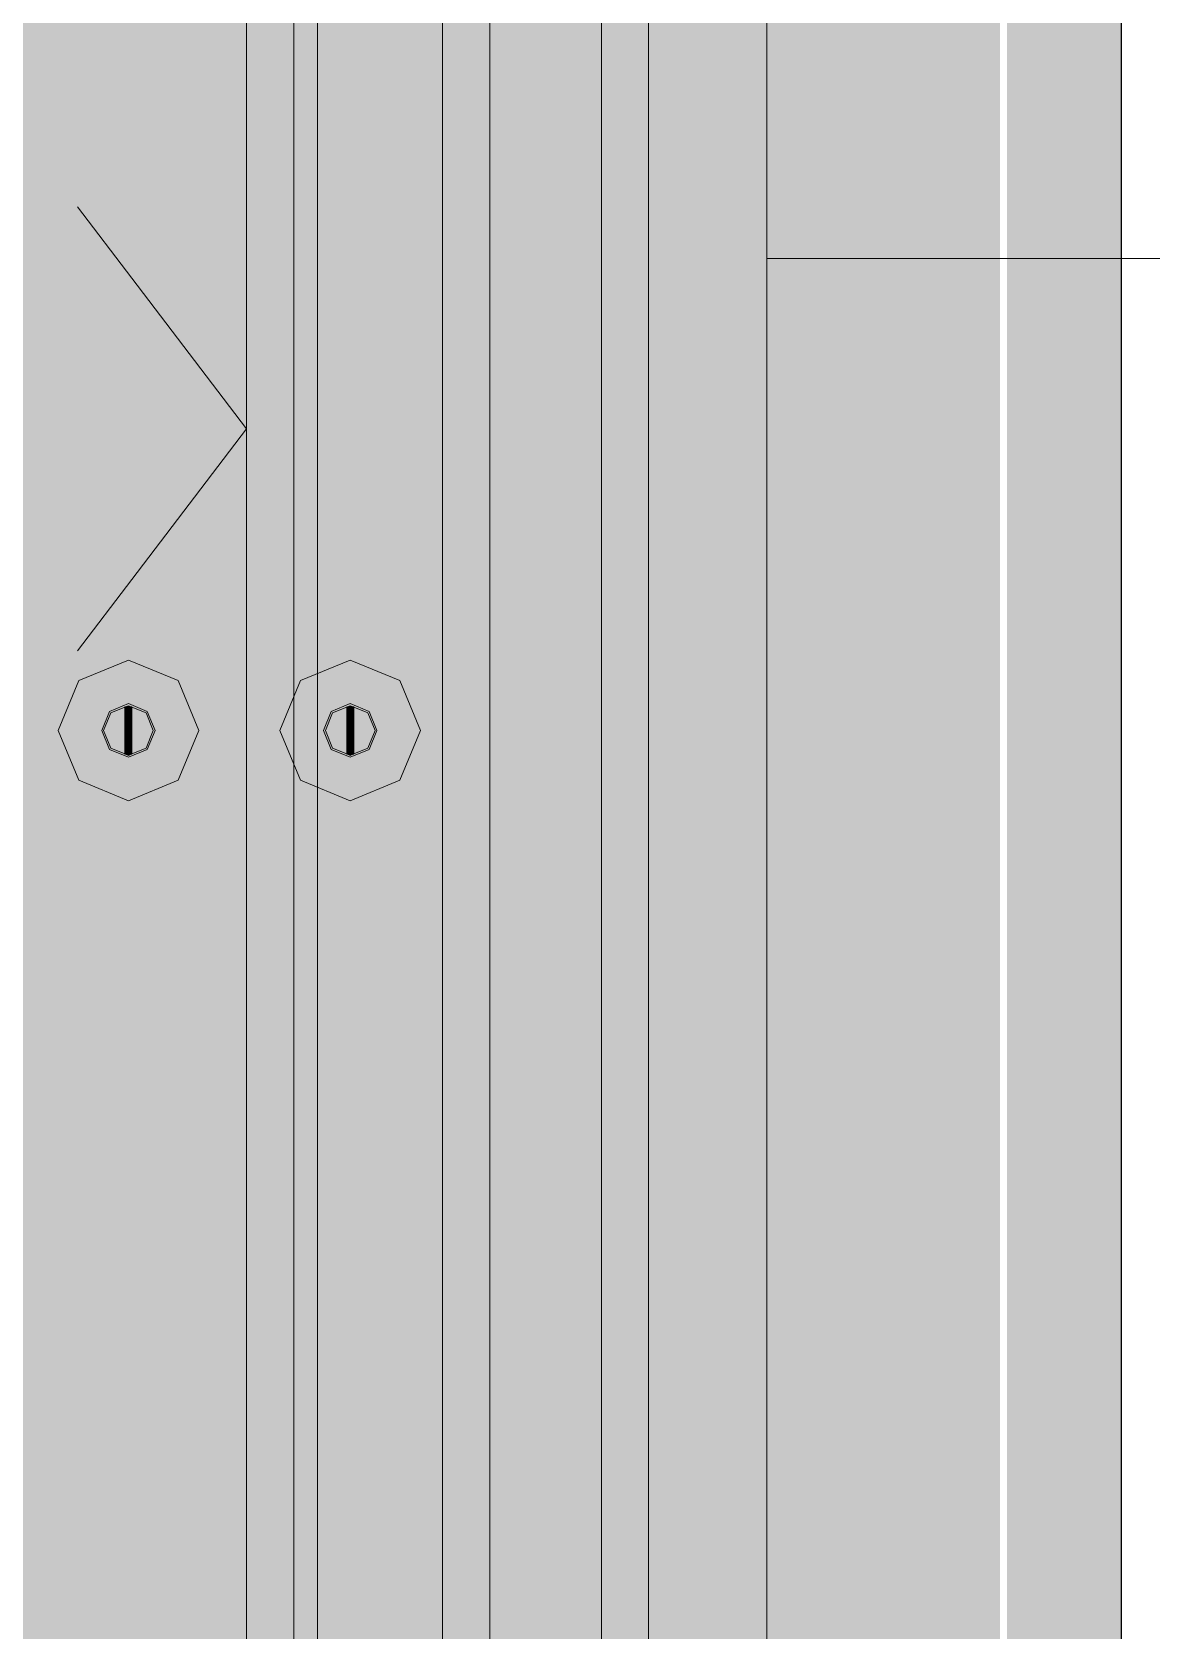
# Model space of a CAD drawing. Header units: millimetres. Extents: x 1499747 to 4230374, y -28481 to 441852.
# Drawn here: x 4135877 to 4136350, y 364448 to 365124 of the extents above; entities that cross this region are included whole.
import ezdxf

# ---------------------------------------------------------------- set-up
doc = ezdxf.new("R2010")
doc.units = ezdxf.units.MM
doc.header["$MEASUREMENT"] = 0
doc.layers.add('Чертеж и Рисунок', color=7, linetype='Continuous')

# ---------------------------------------------------------------- blocks, each defined once
blk = doc.blocks.new('zw$CFC4')
at = {"layer": 'Чертеж и Рисунок', "linetype": 'Continuous', "lineweight": 0, "true_color": 0x2e2e2e}
for points in [[(900, 0), (962.79, 0), (962.79, 2825), (900, 2825)], [(962.79, 0), (982.79, 0), (982.79, 2758.66), (962.79, 2778.66)], [(900, 0), (880, 0), (880, 2755.87), (900, 2775.87)], [(1249.96, 2756.61), (1201.56, 2756.61), (1201.56, 43.96), (1249.96, 42.84)], [(1151.6, 44.88), (1151.6, 2240.15), (1131.6, 2220.15), (1131.6, 44.88)], [(830, 1021.3), (815, 1015.1), (809, 1021.1), (830, 1029.8)], [(845, 1015.1), (830, 1021.3), (830, 1029.8), (851.1, 1021.1)], [(908.81, 1015.1), (923.81, 1021.3), (923.81, 1029.8), (902.71, 1021.1)], [(923.81, 1021.3), (938.81, 1015.1), (944.81, 1021.1), (923.81, 1029.8)], [(815, 1015.1), (808.8, 1000), (800.3, 1000), (809, 1021.1)], [(830, 1016.3), (818.5, 1011.5), (815, 1015.1), (830, 1021.3)], [(841.5, 1011.5), (830, 1016.3), (830, 1021.3), (845, 1015.1)], [(859.8, 1000), (851.3, 1000), (845, 1015.1), (851.1, 1021.1)], [(894.01, 1000), (902.51, 1000), (908.81, 1015.1), (902.71, 1021.1)], [(912.31, 1011.5), (923.81, 1016.3), (923.81, 1021.3), (908.81, 1015.1)], [(923.81, 1016.3), (935.31, 1011.5), (938.81, 1015.1), (923.81, 1021.3)], [(938.81, 1015.1), (945.01, 1000), (953.51, 1000), (944.81, 1021.1)], [(818.5, 1011.5), (813.8, 1000), (808.8, 1000), (815, 1015.1)], [(830, 1011.4), (822, 1008), (818.5, 1011.5), (830, 1016.3)], [(838, 1008), (830, 1011.4), (830, 1016.3), (841.5, 1011.5)], [(846.3, 1000), (841.5, 1011.5), (845, 1015.1), (851.3, 1000)], [(907.51, 1000), (912.31, 1011.5), (908.81, 1015.1), (902.51, 1000)], [(915.81, 1008), (923.81, 1011.4), (923.81, 1016.3), (912.31, 1011.5)], [(923.81, 1011.4), (931.81, 1008), (935.31, 1011.5), (923.81, 1016.3)], [(935.31, 1011.5), (940.01, 1000), (945.01, 1000), (938.81, 1015.1)], [(822, 1008), (818.7, 1000), (813.8, 1000), (818.5, 1011.5)], [(828.5, 1009.9), (828.5, 990.2), (822.6, 992.6), (819.5, 1000), (822.6, 1007.5)], [(828.5, 1007.1), (828.5, 1010), (831.5, 1010), (831.5, 1007.1)], [(828.5, 1000), (828.5, 1007.1), (831.5, 1007.1), (831.5, 1000)], [(830, 1010.5), (831.2, 1010), (828.8, 1010)], [(840.5, 1000), (837.5, 992.6), (831.5, 990.2), (831.5, 1009.9), (837.5, 1007.5)], [(841.3, 1000), (838, 1008), (841.5, 1011.5), (846.3, 1000)], [(912.51, 1000), (915.81, 1008), (912.31, 1011.5), (907.51, 1000)], [(913.31, 1000), (916.31, 992.6), (922.31, 990.2), (922.31, 1009.9), (916.31, 1007.5)], [(925.31, 1007.1), (925.31, 1010), (922.31, 1010), (922.31, 1007.1)], [(925.31, 1000), (925.31, 1007.1), (922.31, 1007.1), (922.31, 1000)], [(923.81, 1010.5), (922.61, 1010), (925.01, 1010)], [(925.31, 1009.9), (925.31, 990.2), (931.21, 992.6), (934.31, 1000), (931.21, 1007.5)], [(931.81, 1008), (935.11, 1000), (940.01, 1000), (935.31, 1011.5)], [(808.8, 1000), (815, 985), (809, 979), (800.3, 1000)], [(813.8, 1000), (818.5, 988.5), (815, 985), (808.8, 1000)], [(818.7, 1000), (822, 992), (818.5, 988.5), (813.8, 1000)], [(828.5, 993), (828.5, 1000), (831.5, 1000), (831.5, 993)], [(838, 992), (841.3, 1000), (846.3, 1000), (841.5, 988.5)], [(841.5, 988.5), (846.3, 1000), (851.3, 1000), (845, 985)], [(851.3, 1000), (859.8, 1000), (851.1, 979), (845, 985)], [(902.51, 1000), (894.01, 1000), (902.71, 979), (908.81, 985)], [(912.31, 988.5), (907.51, 1000), (902.51, 1000), (908.81, 985)], [(915.81, 992), (912.51, 1000), (907.51, 1000), (912.31, 988.5)], [(925.31, 993), (925.31, 1000), (922.31, 1000), (922.31, 993)], [(935.11, 1000), (931.81, 992), (935.31, 988.5), (940.01, 1000)], [(940.01, 1000), (935.31, 988.5), (938.81, 985), (945.01, 1000)], [(945.01, 1000), (938.81, 985), (944.81, 979), (953.51, 1000)], [(818.5, 988.5), (830, 983.8), (830, 978.8), (815, 985)], [(822, 992), (830, 988.7), (830, 983.8), (818.5, 988.5)], [(828.5, 990), (828.5, 993), (831.5, 993), (831.5, 990)], [(828.8, 990), (831.2, 990), (830, 989.5)], [(830, 988.7), (838, 992), (841.5, 988.5), (830, 983.8)], [(830, 983.8), (841.5, 988.5), (845, 985), (830, 978.8)], [(923.81, 983.8), (912.31, 988.5), (908.81, 985), (923.81, 978.8)], [(923.81, 988.7), (915.81, 992), (912.31, 988.5), (923.81, 983.8)], [(925.31, 990), (925.31, 993), (922.31, 993), (922.31, 990)], [(925.01, 990), (922.61, 990), (923.81, 989.5)], [(931.81, 992), (923.81, 988.7), (923.81, 983.8), (935.31, 988.5)], [(935.31, 988.5), (923.81, 983.8), (923.81, 978.8), (938.81, 985)], [(815, 985), (830, 978.8), (830, 970.3), (809, 979)], [(830, 978.8), (845, 985), (851.1, 979), (830, 970.3)], [(923.81, 978.8), (908.81, 985), (902.71, 979), (923.81, 970.3)], [(938.81, 985), (923.81, 978.8), (923.81, 970.3), (944.81, 979)]]:
    blk.add_hatch(color=250, dxfattribs=at).paths.add_polyline_path(points)
h = blk.add_hatch(color=250, dxfattribs=at)
h.paths.add_polyline_path([(880, 0), (760, 120), (760, 2638.2), (880, 2758.2)])
h.paths.add_polyline_path([(859.8, 1000), (851.1, 1021.1), (830, 1029.8), (809, 1021.1), (800.3, 1000), (809, 979), (830, 970.3), (851.1, 979)], flags=16)
at = {"layer": 'Чертеж и Рисунок', "linetype": 'Continuous', "lineweight": 0, "true_color": 0x84adf9}
blk.add_hatch(color=161, dxfattribs=at).paths.add_polyline_path([(982.79, 44.88), (1198.61, 44.88), (1198.61, 2755.15), (982.79, 2754.94)])
at = {"layer": 'Чертеж и Рисунок', "linetype": 'Continuous', "lineweight": 0, "true_color": 0x2e2e2e}
h = blk.add_hatch(color=250, dxfattribs=at)
h.paths.add_polyline_path([(841.3, 1000), (838, 992), (830, 988.7), (822, 992), (818.7, 1000), (822, 1008), (830, 1011.4), (838, 1008)])
h.paths.add_polyline_path([(840.5, 1000), (837.5, 1007.5), (831.5, 1009.9), (831.5, 1010), (831.2, 1010), (830, 1010.5), (828.8, 1010), (828.5, 1010), (828.5, 1009.9), (822.6, 1007.5), (819.5, 1000), (822.6, 992.6), (828.5, 990.2), (828.5, 990), (828.8, 990), (830, 989.5), (831.2, 990), (831.5, 990), (831.5, 990.2), (837.5, 992.6)], flags=0)
h = blk.add_hatch(color=250, dxfattribs=at)
h.paths.add_polyline_path([(912.51, 1000), (915.81, 992), (923.81, 988.7), (931.81, 992), (935.11, 1000), (931.81, 1008), (923.81, 1011.4), (915.81, 1008)])
h.paths.add_polyline_path([(913.31, 1000), (916.31, 1007.5), (922.31, 1009.9), (922.31, 1010), (922.61, 1010), (923.81, 1010.5), (925.01, 1010), (925.31, 1010), (925.31, 1009.9), (931.21, 1007.5), (934.31, 1000), (931.21, 992.6), (925.31, 990.2), (925.31, 990), (925.01, 990), (923.81, 989.5), (922.61, 990), (922.31, 990), (922.31, 990.2), (916.31, 992.6)], flags=0)
at = {"lineweight": -3}
blk.add_line((1249.96, 0), (1249.96, 2825), dxfattribs=at)
at = {"layer": 'Чертеж и Рисунок', "color": 7, "linetype": 'Continuous', "lineweight": 5}
for points in [[(962.79, 0), (962.79, 2825)], [(900, 0), (900, 2775)], [(982.79, 0), (982.79, 2758.66)], [(880, 0), (880, 2755)], [(809, 1021.1), (830, 1029.8)], [(830, 1029.8), (851.1, 1021.1)], [(923.81, 1029.8), (902.71, 1021.1)], [(944.81, 1021.1), (923.81, 1029.8)], [(800.3, 1000), (809, 1021.1)], [(851.1, 1021.1), (859.8, 1000)], [(902.71, 1021.1), (894.01, 1000)], [(953.51, 1000), (944.81, 1021.1)], [(818.7, 1000), (822, 1008)], [(819.5, 1000), (822.6, 1007.5)], [(822, 1008), (830, 1011.4)], [(822.6, 1007.5), (828.5, 1009.9)], [(828.5, 1007.1), (828.5, 1010)], [(828.5, 1010), (828.8, 1010)], [(828.5, 1000), (828.5, 1007.1)], [(828.8, 1010), (830, 1010.5)], [(828.8, 1010), (831.2, 1010)], [(830, 1011.4), (838, 1008)], [(830, 1010.5), (831.2, 1010)], [(831.2, 1010), (831.5, 1010)], [(831.5, 1007.1), (831.5, 1010)], [(831.5, 1009.9), (837.5, 1007.5)], [(831.5, 1000), (831.5, 1007.1)], [(837.5, 1007.5), (840.5, 1000)], [(838, 1008), (841.3, 1000)], [(915.81, 1008), (912.51, 1000)], [(916.31, 1007.5), (913.31, 1000)], [(923.81, 1011.4), (915.81, 1008)], [(922.31, 1009.9), (916.31, 1007.5)], [(922.31, 1007.1), (922.31, 1010)], [(922.61, 1010), (922.31, 1010)], [(922.31, 1000), (922.31, 1007.1)], [(923.81, 1010.5), (922.61, 1010)], [(925.01, 1010), (922.61, 1010)], [(931.81, 1008), (923.81, 1011.4)], [(925.01, 1010), (923.81, 1010.5)], [(925.31, 1010), (925.01, 1010)], [(925.31, 1007.1), (925.31, 1010)], [(931.21, 1007.5), (925.31, 1009.9)], [(925.31, 1000), (925.31, 1007.1)], [(934.31, 1000), (931.21, 1007.5)], [(935.11, 1000), (931.81, 1008)], [(809, 979), (800.3, 1000)], [(822, 992), (818.7, 1000)], [(822.6, 992.6), (819.5, 1000)], [(828.5, 993), (828.5, 1000)], [(831.5, 993), (831.5, 1000)], [(840.5, 1000), (837.5, 992.6)], [(841.3, 1000), (838, 992)], [(859.8, 1000), (851.1, 979)], [(894.01, 1000), (902.71, 979)], [(912.51, 1000), (915.81, 992)], [(913.31, 1000), (916.31, 992.6)], [(922.31, 993), (922.31, 1000)], [(925.31, 993), (925.31, 1000)], [(931.21, 992.6), (934.31, 1000)], [(931.81, 992), (935.11, 1000)], [(944.81, 979), (953.51, 1000)], [(830, 988.7), (822, 992)], [(828.5, 990.2), (822.6, 992.6)], [(828.5, 990), (828.5, 993)], [(828.5, 990), (828.8, 990)], [(830, 989.5), (828.8, 990)], [(828.8, 990), (831.2, 990)], [(838, 992), (830, 988.7)], [(831.2, 990), (830, 989.5)], [(831.2, 990), (831.5, 990)], [(831.5, 990), (831.5, 993)], [(837.5, 992.6), (831.5, 990.2)], [(915.81, 992), (923.81, 988.7)], [(916.31, 992.6), (922.31, 990.2)], [(922.31, 990), (922.31, 993)], [(922.61, 990), (922.31, 990)], [(922.61, 990), (923.81, 989.5)], [(925.01, 990), (922.61, 990)], [(923.81, 988.7), (931.81, 992)], [(923.81, 989.5), (925.01, 990)], [(925.31, 990), (925.01, 990)], [(925.31, 990), (925.31, 993)], [(925.31, 990.2), (931.21, 992.6)], [(830, 970.3), (809, 979)], [(851.1, 979), (830, 970.3)], [(902.71, 979), (923.81, 970.3)], [(923.81, 970.3), (944.81, 979)]]:
    blk.add_lwpolyline(points, dxfattribs=at)
at = {"layer": 'Чертеж и Рисунок', "color": 23, "linetype": 'Continuous', "lineweight": 5, "true_color": 0xbf8080}
for points in [[(808.4, 1221.4), (831.5, 1191.2)], [(831.5, 1191.2), (880, 1127.5)], [(831.5, 1063.9), (880, 1127.5)], [(808.4, 1033.7), (831.5, 1063.9)]]:
    blk.add_lwpolyline(points, dxfattribs=at)
blk = doc.blocks.new('zw$3D87')
at = {"color": 1, "lineweight": 40}
blk.add_blockref('zw$CFC4', (55.3, 0), dxfattribs=at)

msp = doc.modelspace()

# ---------------------------------------------------------------- hatches: boundary and pattern name
at = {"layer": 'Чертеж и Рисунок', "linetype": 'Continuous', "lineweight": 0, "true_color": 0x2e2e2e}
for points in [[(4136187.74737, 363828.35626), (4136187.74737, 366628.36054), (4136137.74729, 366628.36054), (4136137.74729, 363828.35626)], [(4136137.74729, 363828.35626), (4136137.74729, 366603.3605), (4136117.74726, 366583.36047), (4136117.74726, 363828.35626)], [(4135997.74708, 363948.35644), (4136117.74726, 363828.35626), (4136117.74726, 366583.36047), (4135997.74708, 366463.36029)]]:
    msp.add_hatch(color=250, dxfattribs=at).paths.add_polyline_path(points)
at = {"layer": 'Чертеж и Рисунок', "linetype": 'Continuous', "lineweight": 0, "true_color": 0x84adf9}
msp.add_hatch(color=161, dxfattribs=at).paths.add_polyline_path([(4135377.74613, 366463.36029), (4135377.74613, 363948.35644), (4135997.74708, 363948.35644), (4135997.74708, 366463.36029)])

# ---------------------------------------------------------------- linework, layer by layer
at = {"layer": 'Чертеж и Рисунок', "color": 253, "linetype": 'Continuous', "lineweight": 5, "true_color": 0xaaaaaa}
for points in [[(4136187.74737, 368578.36352), (4136187.74737, 363828.35626)], [(4136187.74737, 365027.95809), (4137425.24926, 365027.95809)]]:
    msp.add_lwpolyline(points, dxfattribs=at)
at = {"layer": 'Чертеж и Рисунок', "color": 7, "linetype": 'Continuous', "lineweight": 5}
for points in [[(4136137.74729, 363828.35626), (4136137.74729, 366628.36054)], [(4136117.74726, 366583.36047), (4136117.74726, 363828.35626)], [(4135997.74708, 363948.35644), (4135997.74708, 366463.36029)]]:
    msp.add_lwpolyline(points, dxfattribs=at)

# ---------------------------------------------------------------- block references
at = {"color": 1, "lineweight": 40}
msp.add_blockref('zw$3D87', (4135032.44285, 363828.35626), dxfattribs=at)

doc.saveas('drawing.dxf')
